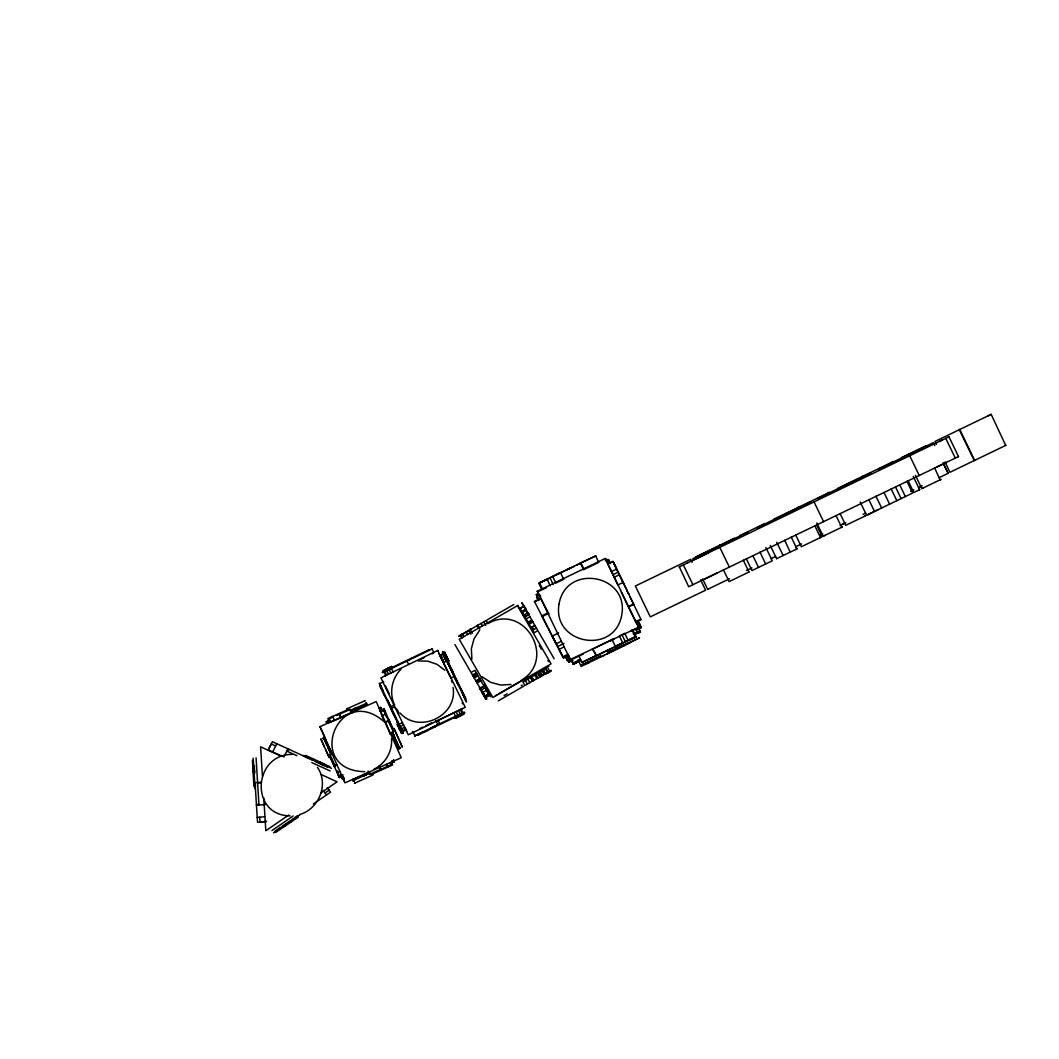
<?xml version="1.0" encoding="UTF-8"?>
<svg xmlns="http://www.w3.org/2000/svg" width="1059" height="1059" viewBox="0 0 1059 1059"><rect width="100%" height="100%" fill="white"/><g stroke="black" fill="none" stroke-linecap="round" stroke-linejoin="round"><path stroke-width="1.5" d="M453.053 687.437C457.991 715.778 419.152 734.522 400.037 713.011M391.512 738.533C392.624 751.281 385.423 763.791 373.827 769.231M580.332 660.445L573.276 664.324L571.86 659.545L571.714 661.041L573.276 664.324L580.147 660.776M282.462 756.417L268.245 749.904L271.197 743.947L275.658 745.986M268.284 749.931L272.375 741.71L306.633 757.397M272.692 751.943L276.783 743.722M283.852 757.053L287.942 748.832M287.518 751.413L288.644 749.15M305.164 756.92L305.892 755.544M318.772 763.182L319.461 761.778M319.884 761.977L319.196 763.367L321.062 764.227L321.764 762.837L313.954 759.263M321.446 764.492L322.148 763.102L329.878 766.65M323.326 765.353L324.014 763.963M479.621 630.224L474.008 638.868L471.348 648.823L471.89 659.108M400.99 669.262C391.658 678.528 389.024 693.115 394.517 705.056M520.565 680.778C557.63 659.638 524.483 602.214 487.63 623.738M606.105 560.251L605.311 560.701M288.683 815.059L265.822 830.759L263.77 797.837M320.956 792.9L337.093 781.82L320.599 774.261M325.034 792.992L329.164 790.16L327.337 787.512M271.951 830.547L293.171 815.973M313.358 803.966L330.501 792.198L329.124 790.186M275.115 831.037L276.902 829.806M277.762 829.21L280.489 827.344M285.44 824.048L288.154 822.181M288.895 821.678L289.954 820.95M291.45 819.957L293.978 818.21M294.905 817.574L297.089 816.079M273.553 832.877L299.843 814.821M275.962 832.268L283.137 827.344L282.276 826.113M290.801 822.194L283.574 827.158L282.713 825.914L284.845 824.458L285.692 825.689M291.238 821.916L298.32 817.058L297.447 815.84M580.438 563.097L595.701 555.949L580.438 563.097L583.641 569.755M588.817 662.603L586.898 663.569M482.997 694.201L483.619 693.698M573.276 664.324L579.736 660.419M329.548 748.673L329.084 749.944L328.714 748.409M394.438 737.607L393.855 737.871M464.98 632.7L459.063 636.115M458.865 636.221L486.134 620.481L487.537 622.93M487.1 619.925L513.827 604.504M521.968 603.034L525.966 608.753M519.598 608.581L523.768 606.172M523.901 606.383L520.168 608.541L523.901 615.001L527.634 612.843M521.359 611.625L525.529 609.216M525.648 609.415L529.023 615.266M522.444 612.473L526.177 610.328M528.64 613.386L527.964 613.426M524.787 616.537L529.023 614.061M524.986 616.881L529.262 614.472M526.164 618.919L529.924 616.828M528.017 622.149L531.75 619.992M528.706 623.327L532.439 621.183M528.904 623.685L532.637 621.527M529.129 624.082L532.942 622.057M531.155 627.563L534.888 625.419M531.3 627.828L535.033 625.67M532.677 630.211L536.41 628.053M472.499 675.007L476.312 672.809M473.241 676.291L477.053 674.093M474.008 677.628L477.821 675.417M474.22 677.998L478.033 675.788M475.928 680.95L479.74 678.74M476.007 681.083L479.82 678.872M476.232 681.466L480.045 679.269M476.431 681.811L480.243 679.613M477.106 682.989L480.918 680.791M480.018 687.463L479.37 687.9L482.533 693.393L483.235 693.036M479.634 688.363L482.652 686.735M480.482 688.271L479.806 688.668L484.122 686.338M480.005 689.012L480.693 688.628L480.137 689.237M480.746 690.296L485.009 687.86L488.702 694.267L484.89 696.465L481.196 690.071M481.713 691.964L482.388 691.567L480.415 688.151M482.202 692.824L486.452 690.362M482.295 692.983L482.983 692.586M483.394 693.301L482.772 693.804L483.513 693.513M482.864 693.976L483.553 693.579M483.089 694.347L483.764 693.949M483.394 694.876L484.069 694.479M483.963 695.856L484.691 695.564M484.056 696.028L484.784 695.723M484.943 696.001L488.967 693.685M484.479 696.756L485.154 696.359M484.81 697.338L485.499 696.954M487.233 696.875L489.92 695.326M485.393 698.331L486.068 697.947M485.644 698.768L486.319 698.384L485.697 698.874M486.637 698.914L485.949 699.311L482.705 693.698M495.36 695.723L496.724 694.942M498.617 693.857L518.976 682.089M536.913 673.312L548.906 666.389M538.488 672.955L522.921 681.943L524.973 685.464L551.183 670.334M504.097 695.551L507.076 693.817M521.134 685.702L522.259 685.054M498.326 700.846L524.02 686.02M551.262 670.956L545.597 674.226L543.029 669.778M592.775 648.982L613.585 638.829M622.679 642.76L619.356 635.89L624.744 633.295L628.053 640.166L625.3 641.635L615.279 646.334L611.97 639.464M631.932 629.827L635.241 636.697L628.914 640.06L636.155 636.896L632.845 630.026M437.738 650.464L465.258 707.319L408.284 734.814L380.909 677.866L437.817 650.425M319.924 726.673L376.183 701.561L401.255 757.728L344.996 782.853L320.003 726.633L324.623 736.985M333.651 716.797L329.217 718.783L330.699 722.039M339.582 714.163L341.038 717.433L351.906 712.575L350.939 710.39M380.406 711.847L383.782 710.337L387.673 719.035M695.75 556.875L734.43 538.21M692.851 558.689L748.131 532.015M720.08 545.133L720.782 544.789M739.804 535.616L764.81 523.556M773.626 519.294L829.488 492.342L828.217 492.964M780.046 516.62L780.748 516.289M786.983 513.271L786.347 513.589M837.523 488.464L893.386 461.525L892.115 462.134M901.408 457.647L926.321 445.627M902.334 457.62L903.062 457.276M909.575 454.139L908.834 454.483M988.073 415.843L991.158 414.347L1005.693 445.402M702.713 579.114L707.637 589.333M844.354 523.252L843.11 523.848M367.989 771.058L369.485 774.407L391.274 764.677M948.162 473.294L943.159 463.114L948.162 473.294L939.187 477.635M1005.984 445.27L949.936 472.301L945.065 461.962M542.208 616.59L534.477 601.565L540.858 598.269L548.588 613.293L542.208 616.59L541.851 615.941L548.244 612.658M541.175 598.719L534.477 601.565M558.622 632.885L552.242 636.181L563.547 658.063L568.643 655.428M556.174 643.872L561.283 641.224M557.616 646.639L563.997 643.342M559.046 649.458L564.156 646.824M567.981 654.29L562.872 656.924L559.589 650.438L563.547 658.063M610.791 640.616L613.015 639.49M546.484 587.613L542.711 589.426L539.508 582.768L560.489 572.641L563.706 579.299L555.869 583.072L552.666 576.414M613.307 649.869L607.654 652.662L639.517 637.796L622.586 646.334M541.48 588.672L538.899 583.35L546.272 579.644L539.508 582.768M546.709 579.577L560.489 572.641M626.081 644.613L629.946 642.588L614.008 649.511M576.678 565.096L580.756 563.031L556.955 574.494L574.071 566.366M625.313 645.13L581.219 666.402L577.949 659.903M717.393 572.879L688.681 586.726L679.335 566.883M937.096 466.887L958.501 456.548L948.97 436.798L690.984 561.257M687.079 563.136L687.609 562.898M942.444 439.935L939.293 441.471M538.899 583.35L545.411 580.213M568.206 660.604L568.577 661.372L570.669 660.353L537.231 591.266L605.218 558.464L606.926 560.251M537.575 591.862L542.009 589.717M606 559.893L607.111 559.536L606.079 560.039M541.149 598.639L538.899 599.725L536.317 594.483L538.475 593.596M606.225 560.688L608.488 559.602L610.394 563.534M607.813 561.018L606.807 561.561M606.86 561.654L607.892 561.151M539.177 594.549C533.762 597.978 541.401 591.849 540.487 597.276M382.881 670.678L391.605 666.429L392.121 667.501M386.389 668.97L387.025 669.963M386.654 668.851L387.634 668.348M388.123 668.11L389.355 668.838M390.903 666.773L391.605 666.429M607.098 562.501L609.362 561.402L608.488 559.602M607.654 563.322L608.7 562.819M382.18 672.293L412.269 657.785L411.567 658.116M412.851 657.507L429.385 649.524M382.736 672.69L432.482 648.81L431.582 649.246M384.179 672.002L385.251 671.485M406.735 661.12L408.906 664.43M607.76 563.97L613.002 561.442L623.592 583.377L618.324 572.509M384.999 676.224L384.642 676.397M385.344 675.788L384.563 676.172M421.098 659.161L424.222 657.652M432.098 653.853L433.621 653.125M613.002 561.442L616.431 568.604L613.029 561.601L607.787 564.129L611.4 571.608L616.642 569.08L618.138 572.151L612.896 574.68L617.847 584.978L623.089 582.45L619.965 575.924M381.492 687.754L379.559 683.704L382.18 682.433M439.723 655.269L443.258 653.562L443.814 654.647M440.12 656.103L443.655 654.396M444.806 655.296L445.998 655.071L444.939 655.574M441.034 657.983L444.568 656.289M445.548 656.845L446.62 656.328M442.159 660.326L445.68 658.619M614.141 577.287L619.383 574.759M443.244 662.59L446.779 660.882M448.222 662.352L447.785 661.478L448.87 660.975L444.489 651.96L445.389 653.827M991.158 414.347L935.044 441.431L936.46 444.37M870.789 472.844L817.522 498.537L818.223 498.207M394.583 704.778L390.639 706.684L388.534 702.342M446.143 659.558L454.39 676.635L450.631 677.879M641.039 619.541L633.507 604.027L628.265 606.555L635.493 621.54L641.039 619.541L635.797 622.07M628.437 606.926L633.679 604.398L629.642 596.032M397.363 724.885L398.091 723.668L398.422 724.369M399.018 724.33L402.552 722.622M700.515 581.007L946.177 462.505M400.117 726.593L403.651 724.885M399.269 728.83L400.276 728.195M404.776 727.229L401.242 728.923L403.227 733.04L397.39 720.954M400.951 729.585L400.037 730.379L401.083 729.876M402.155 730.816L405.69 729.108M402.552 731.637L406.087 729.942L405.213 728.142M638.259 624.095C637.174 618.88 635.215 625.697 637.981 623.526M637.319 622.136L636.605 623.327M636.591 623.619L638.855 622.52L638.061 620.852M707.571 589.373L729.505 578.783M746.436 570.483L751.956 567.955M770.859 558.702L775.612 556.544M795.574 546.907L801.504 543.916M820.116 535.073L822.737 533.802M840.144 525.41L845.823 522.669M863.072 514.343L865.719 513.072M910.687 491.376L913.798 489.867M918.444 487.63L922.19 485.697M419.721 728.592L422.726 727.149M425.85 725.64L431.622 722.86M435.487 720.994L436.348 720.57M636.763 623.989L639.014 622.851L639.517 623.883L639.212 623.274M436.533 721.1L437.658 720.557M462.399 708.617L438.069 720.358L439.776 723.893L440.504 723.535M749.004 572.006L729.095 581.616L723.416 569.835M791.245 537.112L796.924 548.88L776.644 558.675M860.199 502.019L866.593 515.27L873.278 512.053M874.297 511.55L912.62 493.07L906.928 481.289M913.255 476.431L919.649 489.682L913.798 492.501L908.106 480.733M915.439 475.372L921.833 488.623L941.054 479.356L939.929 479.886M819.732 537.879L820.473 537.522L814.795 525.741M824.061 535.788L824.895 535.391M922.733 488.186L923.554 487.789M940.035 479.846L934.66 467.919M570.523 660.167L583.324 654.012M609.825 641.224L614.074 639.173M631.124 630.926L638.762 627.788M422.316 732.193L414.559 735.939L415.247 735.608M430.788 728.115L438.307 724.488L436.639 725.402M464.107 712.151L414.916 735.767L413.01 731.835M435.487 726.633L434.759 726.977L454.549 717.433M568.974 662.007L570.867 661.094L568.974 662.007L565.943 655.918M454.761 717.327L464.835 712.469L463.67 713.038M571.185 661.306L572.906 660.472M636.631 629.721L639.874 628.556M639.027 628.662C642.125 628.252 640.629 626.041 641.039 627.074M454.92 717.247L455.436 718.32L464.173 714.084M573.448 662.815L580.61 659.36M633.242 633.957L637.28 632.011L640.483 631.905L638.206 633.004M578.161 661.623L575.58 662.55M595.82 655.72L581.96 662.404L596.389 655.627L592.51 648.849L596.389 655.627M628.053 640.166L635.241 636.697M588.698 659.598L594.946 656.408M636.155 636.896L615.16 647.036L621.885 643.462L615.279 646.334M299.816 814.477C319.063 808.877 329.111 784.137 317.462 767.312M569.371 568.418C562.686 571.767 573.316 566.697 569.808 568.22M408.734 660.273L409.581 659.863M960.01 429.385L959.348 429.689L974.227 460.586M719.074 545.623L720.027 545.16M756.867 527.806L810.757 501.807L809.725 502.31M839.84 487.775L840.74 487.339M846.525 484.559L847.359 484.148M879.711 468.541L878.573 469.084L933.376 442.649L934.713 445.601M948.89 436.824L948.215 437.155M379.797 710.946L384.007 708.921L385.489 712.217M679.15 566.975L707.862 553.129M933.336 444.33L935.679 443.205M389.037 720.226L384.814 722.251L381.968 715.871L386.164 713.687M957.746 456.906L958.501 456.548M942.867 464.094L945.21 462.955M390.109 734.059L392.929 732.709M334.247 766.279L337.053 764.929M412.6 732.034L413.354 731.663M796.95 548.88L795.613 549.515M918.735 490.118L919.662 489.668M790.173 552.136L784.706 540.262M841.27 527.488L842.382 526.958L823.161 536.225L816.767 522.974M864.488 516.289L865.256 515.918L845.744 525.33L840.105 513.536M866.593 515.27L874.522 511.444L868.843 499.676M875.714 510.875L878.017 509.763M339.899 771.323L337.199 772.792M461.764 713.276L462.836 712.773L461.128 709.239M418.94 734.615L417.656 735.224L433.846 727.414M419.735 734.231L420.529 733.847M423.521 732.404L424.249 732.047M425.149 731.61L427.386 730.538M454.073 717.658L455.608 716.917M458.891 715.328L460.083 716.069L459.447 715.063M460.136 714.732L460.639 715.778M455.436 718.32L456.125 717.989M458.904 716.639L457.7 715.91M459.407 716.4L460.387 715.91M461.34 715.447L461.128 714.256M330.183 757.132L339.304 777.571L342.123 776.221M604.08 655.296L601.141 656.646L600.625 655.733L580.676 665.568L588.42 661.888L588.83 662.59M620.998 647.075L619.475 647.777M618.032 648.452L607.072 653.747L608.131 653.337M354.461 708.656L354.712 709.543L366.321 704.367L365.951 703.533M636.671 633.229L637.717 632.766M363.727 774.778L363.992 775.36M365.99 773.745L366.467 774.711M364.177 774.553L364.653 775.519M347.458 708.55L346.836 708.828L365.156 700.648L364.521 700.926M348.941 709.12L327.84 718.545L329.812 722.648M336.312 715.606L350.41 709.318L351.866 712.588M353.785 708.961L354.302 709.848M355.758 708.087L356.34 708.815M349.867 710.708L366.361 703.348L365.739 703.626M326.357 721.722L329.375 720.372L329.865 721.894L326.834 723.244L326.357 721.722L327.006 721.431L327.496 722.953M352.687 710.47L353.918 709.927L353.494 708.961L353.918 709.927M350.781 711.423L355.771 709.093L355.347 708.127L355.771 709.093M356.128 708.921L355.665 708.127L356.79 708.617M358.657 707.968L366.943 704.261L366.202 702.62L366.652 704.394M326.834 723.244L326.609 721.603M330.673 722.053L335.121 720.067M323.313 738.917L323.021 738.242L324.703 737.501L325.007 738.163M324.835 737.779L323.021 738.242M324.425 739.486C326.913 739.473 323.101 735.992 325.709 740.082M324.451 739.566L325.312 739.182M328.462 748.567L328.978 747.402L328.118 747.786L331.11 754.511M329.177 747.866L328.33 748.25L323.577 737.607L323.869 738.242M332.049 753.426L329.812 754.418L335.041 765.988M392.81 733.225L391.856 733.649L393.696 737.527L394.636 736.958M391.3 732.431L392.293 734.628L393.26 734.231M392.915 733.49C395.669 735.317 391.181 736.799 393.789 735.052M391.804 733.543L392.743 735.661L393.842 735.171M393.551 737.196L394.544 736.76M393.974 738.136L394.822 737.766M394.186 738.613L395.033 738.229M334.776 765.525L337 764.532M400.209 747.919L398.647 748.965L399.918 747.257M342.878 774.659L339.529 776.154L337.159 770.833M393.683 760.11L394.186 761.673M393.749 760.084L393.988 761.765M353.256 779.45L358.789 776.975M359.478 776.671L368.413 772.567M391.142 763.036L394.239 761.646M353.19 780.496L370.081 772.964M353.19 780.509L355.056 779.676L354.699 778.802M366.361 774.619L363.912 775.717L363.449 774.897M352.634 779.543L353.388 781.224L352.925 779.411M353.388 781.224L354.355 780.801M371.034 774.592L392.677 764.929L391.327 762.123M373.218 774.884L354.434 783.263L355.056 782.985M365.011 774.195L365.395 775.056M365.659 773.798L366.083 774.751M332.513 716.453L334.578 720.53L340.813 717.737L338.84 713.634M635.89 633.851L640.232 632.024L638.656 628.755M635.704 629.853L638.776 628.689M635.744 633.706L640.351 631.971L638.908 628.622L635.691 628.742L637.28 632.011M379.201 707.862L380.79 707.425L381.571 709.173L380.009 709.662L379.201 707.862L380.578 710.96L382.14 710.47L380.79 707.425M379.307 708.114L380.883 707.624M379.506 708.537L381.068 708.034M379.771 709.133L381.333 708.643M380.115 709.914L381.677 709.411M342.772 775.506L341.21 775.995L342.6 779.093L344.162 778.603L342.573 779.04L340.852 775.201M341.686 777.054L343.248 776.565L343.593 777.332L342.031 777.822M341.792 777.293L343.354 776.79M342.295 778.431L343.857 777.941M342.481 778.855L344.043 778.352M292.853 754.405C253.392 753.227 249.037 815.364 290.126 815.893M252.836 766.756L254.372 766.61M253.035 771.296L254.557 771.151M253.061 771.759L254.597 771.614M256.596 782.641L261.123 782.217M257.602 783.078L260.898 782.76M256.424 804.536L258.925 804.297M256.477 805.29L265.544 804.443M257.231 817.442L264.657 816.741M510.941 684.471L500.655 685.014L490.701 682.34L482.057 676.727M418.212 660.948L427.889 661.16L437.036 664.35L444.74 670.215M364.72 771.68C304.026 770.436 337.9 681.917 383.927 721.523M305.866 755.53L313.504 759.025M303.298 755.464L331.441 768.344M305.588 757.106L307.004 757.754M307.931 758.191L308.937 758.641M309.943 759.104L312.815 760.415M315.198 761.54L316.138 761.964M317.131 762.427L318.137 762.89M321.579 764.558L322.585 765.022M323.392 765.379L325.325 766.266M326.318 766.729L327.257 767.153M286.817 751.096L296.917 755.716M311.809 762.586L330.13 770.965M281.601 756.417L260.607 746.807L262.447 776.432M323.22 790.345L326.424 795.005M284.461 824.723L285.308 825.967M394.094 736.098L393.233 736.482L398.528 748.673M608.66 562.779L607.032 559.39M639.173 628.503L637.968 626.16M537.231 591.266L538.409 593.305M571.357 661.61L570.179 659.572L638.524 627.299L605.218 558.464M521.849 602.836L537.879 630.595L534.146 632.752L524.629 616.272M538.449 631.588L554.148 658.791M517.679 605.245L524.999 617.94M539.269 645.54L541.321 649.088M547.9 660.472L548.575 661.65M548.191 668.56L550.031 671.658M545.756 668.203L548.033 672.147M548.033 672.809L545.795 668.745L539.693 672.266L541.731 675.788M546.073 669.778L547.9 672.889M542.883 669.87L545.319 674.371M544.961 673.921L539.402 677.138M542.076 670.89L544.114 674.411M540.116 671.459L541.626 674.093M538.237 673.1L540.58 677.111M537.919 673.299L540.196 677.336M535.933 674.437L538.025 677.932M534.795 675.099L536.82 678.62M531.817 676.807L533.855 680.341M531.486 677.005L533.524 680.527M531.115 677.217L533.021 680.818M530.427 677.614L532.465 681.149M527.819 679.123L529.857 682.645M525.317 680.566L527.356 684.088M483.632 621.924L485.75 625.591M481.038 623.42L482.454 625.869M477.741 625.326L479.859 628.993M477.609 625.406L479.025 627.841M477.225 625.631L478.642 628.066M471.083 629.178L465.325 632.488M469.971 629.125L472.327 633.348M468.7 630.542L470.818 634.209M466.225 631.985L467.628 634.42M462.148 633.639L463.763 636.658M460.4 635.334L461.976 638.074M483.923 684.948L490.754 696.782M484.281 686.603L474.856 670.294L471.056 672.505L480.468 688.813M482.652 692.03L486.743 699.112M454.933 644.574L470.474 671.512M329.323 748.184L329.918 749.534M578.916 656.051L582.225 662.921M559.589 650.358L556.174 643.713M553.129 637.889L554.267 640.073L548.787 629.311M548.522 628.9L555.843 643.144L552.348 636.247M547.596 627.087L542.036 616.206L549.29 630.317L548.469 628.715M389.434 705.731L391.009 708.974M393.392 713.912L393.882 714.931M391.552 710.139L397.919 723.297M548.456 613.002L548.906 613.916M536.939 597.17L537.787 598.944M388.719 704.222L388.362 703.52L389.805 706.485M446.329 655.773L445.283 656.276M446.448 656.037L446.951 657.004M448.526 660.287L448.87 660.975M447.454 660.803L447.798 661.491L443.006 651.576L443.642 652.873M450.274 668.097L449.823 667.183M537.575 596.945L538.568 598.997M536.317 594.483L536.701 595.277M566.671 658.764L567.399 660.326L566.486 658.446M443.589 652.754L443.761 653.138M462.584 692.162L465.775 698.755L465.153 697.484M454.39 676.635L453.676 675.165M639.384 623.632L639.954 624.797M536.873 595.489L537.469 596.707M537.707 597.342L538.184 598.322M461.075 689.025L462.161 691.262M464.782 696.69L457.965 682.565M455.754 679.388L443.297 653.575M455.37 678.859L454.999 678.104L456.191 680.619M462.161 703.044L462.531 703.811M406.709 731.213L406.325 730.419M397.853 723.191L402.87 733.596L402.407 732.59M637.822 620.415L638.855 622.52M628.358 606.714L621.355 592.233M536.569 594.999L537.27 596.469M537.059 597.422L538.581 600.546M611.4 571.608L612.896 574.68M567.002 659.505L567.386 660.26M456.111 680.381L442.583 652.172L443.88 654.859M465.364 699.628L466.476 701.905L465.272 699.377M380.591 685.795L379.36 683.293L380.446 685.57M389.619 704.579L390.85 707.094L389.752 704.804M625.988 588.354L622.202 580.57M627.391 591.279L626.663 589.823L627.206 590.962M628.437 593.45L628.808 594.245L627.881 592.352M569.808 658.592L570.642 660.273M537.442 596.799L536.661 595.171M566.366 656.739L566.009 656.037L567.968 660.075M566.764 657.586L567.227 658.407M567.717 659.598L568.776 661.769L567.862 659.85M538.091 599.526L537.165 597.62M566.168 657.758L566.75 658.976M449.148 664.271L448.394 662.735L448.963 663.94M450.009 666.058L449.797 665.621M450.763 667.633L451.121 668.388M451.319 668.798L454.324 675.033M456.879 681.996L458.573 685.491M462.505 693.698L464.001 696.782M455.741 679.64L457.157 682.552M450.141 676.873L439.061 653.906M383.133 691.09L379.559 683.704M387.21 699.602L389.5 704.301M398.343 722.913L398.925 724.104L397.549 721.245M394.875 716.996L394.769 716.784M402.129 732.034L402.314 732.404M397.151 721.722L397.827 723.112M401.083 732.537L401.401 733.212L397.032 724.184M959.745 429.504L974.651 460.387M945.753 438.347L955.284 458.097M909.721 455.741L919.252 475.491M899.7 484.784L905.379 496.565M895.437 486.836L901.116 498.617M891.149 488.901L896.841 500.682M883.974 492.369L889.56 504.19M875.978 496.221L881.657 508.002M836.001 515.521L841.68 527.289M814.053 501.9L823.584 521.65M816.542 524.907L822.221 536.675L801.345 546.748L795.706 534.954M776.763 542.274L783.157 555.525M770.224 545.425L776.618 558.689M765.895 547.516L772.263 560.793L751.983 570.576L746.33 558.768M760.005 552.176L765.683 563.957M752.856 555.631L758.522 567.412M743.312 560.224L748.991 572.019M719.802 547.371L729.333 567.121M692.096 562.263L690.693 559.311L635.374 585.998L650.279 616.881L705.598 590.194L700.634 579.895M683.359 564.95L692.89 584.7M639.027 622.904L641.291 627.577M637.28 622.083L639.848 627.391L637.306 622.123L637.836 623.221M595.542 555.737L598.745 562.395L584.091 569.464L580.875 562.806M621.99 634.765L625.3 641.635M549.965 577.79L553.169 584.449M547.04 579.141L550.243 585.786M568.431 655.203L569.742 657.93L567.492 659.016L566.525 656.964M565.307 655.998L567.399 660.326M447.983 661.862L453.173 672.65M449.585 665.211L450.194 666.455M450.631 667.369L451.028 668.176M451.558 669.262L452.511 671.247M453.781 673.881L455.291 677.045M456.085 678.673L457.514 681.652L457.184 680.937M462.717 694.082L464.199 697.14M457.276 682.87L466.278 701.495L464.094 696.941M432.072 649.008L433.343 651.629M460.294 709.636L462.002 713.17M458.401 710.549L460.109 714.084M456.072 711.674L457.779 715.209M453.808 712.773L455.516 716.308M436.626 722.066L437.897 724.687M391.433 668.494L393.141 672.028M390.44 668.308L389.924 667.249L390.202 668.428M388.56 667.911L389.077 668.97M389.169 669.592L390.877 673.127M386.945 668.679L387.462 669.751M386.839 670.718L388.547 674.252M384.96 671.631L386.667 675.152M384.126 672.028L385.833 675.563M389.183 693.632L385.436 685.848M398.541 714.296C399.468 709.53 391.459 703.666 392.134 710.046M387.29 699.695L388.971 703.189M381.822 688.416L395.153 716.255M381.942 690.203L380.115 686.404L380.724 687.688M382.537 691.434L387.925 702.607M390.586 708.127L394.107 715.421M622.864 581.96L633.507 604.027M539.362 595.449L538.581 593.847M448.738 663.437L448.129 662.179M455.198 678.515L457.514 683.346M393.895 704.592L394.239 705.294M395.55 717.102L396.556 719.193M396.185 718.439L395.775 717.578M380.552 685.755L382.789 690.442M397.072 721.536L397.549 722.542M386.403 764.32L387.753 767.14M379.334 765.776L381.359 769.986M351.058 709.834L352.369 712.588M451.491 680.911L452.259 682.525M390.122 705.784L402.566 731.61L402.063 730.525M383.292 681.387L383.662 682.155M381.121 688.469L383.292 693.01M383.729 693.897L384.801 696.147M398.952 728.155L399.442 729.135M400.606 728.896L399.561 729.399M454.893 676.185L456.442 679.441M393.233 736.482L395.801 742.213L395.417 741.379M397.046 742.716L398.793 746.621C396.251 747.125 400.077 745.417 399.587 748.409M399.256 747.68L398.528 748.342L398.197 747.601M324.636 737.66L324.967 738.401M326.966 742.915L325.537 739.685M396.397 743.55L396.013 742.703L398.528 748.342M325.92 742.836L326.291 743.683L323.908 738.335M326.887 745.006L326.516 744.173L327.152 745.602M330.249 752.539C329.058 751.533 329.534 748.766 330.62 750.805M388.653 719.352L393.67 730.564M400.037 747.548L400.342 748.223M395.695 739.711L399.044 747.217M394.345 738.957L393.657 737.435M394.676 739.725L398.647 748.965M331.361 752.472L330.871 751.347L330.104 752.234M330.355 752.777L329.905 751.771L331.202 754.696M333.611 763.407L334.115 764.532L333.175 762.427M334.631 765.683L334.922 766.359L334.512 765.445M324.464 746.992L320.811 738.838L329.203 757.622L325.537 749.468M384.007 708.921L393.736 730.697M388.957 721.934L390.903 726.275M383.755 710.351L386.72 716.996M392.254 732.007L395.934 740.267M392.293 734.364L392.929 736.045M380.988 713.184L382.18 715.831M390.242 762.467L391.234 764.704M356.446 707.637L356.87 708.603M355.017 708.272L355.453 709.239M379.599 767.219L380.591 769.456M351.919 709.662L352.343 710.629M351.562 709.954L351.972 710.893M364.415 774.447L364.852 775.44M364.084 774.592L364.521 775.585M362.959 775.095L363.396 776.088M353.309 779.239L354.063 780.933M329.892 748.806L331.202 752.115M341.779 775.413L344.413 781.33M328.316 745.92L328.978 747.402M332.327 760.534L332.857 761.699M396.794 744.781L397.112 745.523L394.861 740.493M337.834 774.261L339.304 777.571M329.64 755.927L334.644 767.14M331.573 758.826L332.049 759.899M393.074 760.388L393.564 761.951M392.479 760.653L392.968 762.215M391.698 761.011L392.187 762.573M328.356 720.822L328.833 722.344M328.118 720.927L328.608 722.45M327.588 721.166L328.078 722.688M326.41 721.695L326.9 723.218M256.079 757.887L258.965 805.052M259.72 817.204L260.024 822.049L266.59 821.427L257.522 822.234L255.073 782.786M254.306 765.525L254.491 768.649M254.703 773.388L254.438 769.112L252.902 769.258L253.432 777.756M255.232 782.336L255.484 786.44L253.948 786.585L253.432 778.259M253.18 758.165L255.087 788.783M252.439 760.362L252.955 768.794M559.099 603.709C551.554 644.256 614.617 655.64 621.739 615.014C629.284 574.468 566.221 563.097 559.099 603.709M596.085 655.852L618.959 644.852L596.085 655.852M517.454 605.655L459.249 639.265L492.859 697.484L551.077 663.861L517.454 605.655M533.524 629.152L532.425 629.787L533.524 629.152M605.536 651.206L609.507 649.577L605.536 651.206M797.877 507.605L798.512 507.287L797.877 507.605M861.774 476.775L862.41 476.471L861.774 476.775M447.931 659.069L446.991 659.81L447.931 659.069M398.899 725.349L397.946 726.103L398.899 725.349M456.839 716.321L457.117 717.512L456.839 716.321M388.494 720.994L385.145 722.49L390.096 733.596L393.445 732.1L388.494 720.994M639.067 625.79L638.723 625.062L639.067 625.776M396.648 741.829L396.278 740.996L396.648 741.829M327.416 743.881L327.734 744.636L327.416 743.881M394.252 729.029L393.961 728.38L402.354 747.164L394.252 729.029"/></g></svg>
